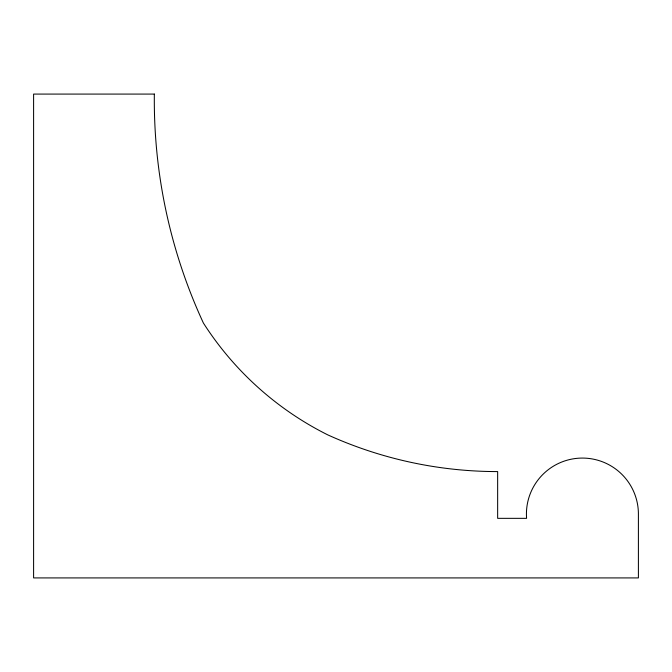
<?xml version="1.0" encoding="UTF-8"?>
<svg xmlns="http://www.w3.org/2000/svg" width="672" height="672" viewBox="0 0 672 672"><rect width="100%" height="100%" fill="white"/><g stroke="black" fill="none" stroke-linecap="round" stroke-linejoin="round"><path stroke-width="1.01" d="M154.342 94.08L33.6 94.08L33.6 577.92L638.4 577.92L638.4 514.878A55.994 55.994 0 0 0 580.684 458.102A55.994 55.994 0 0 0 526.588 518.339L497.65 518.339L497.65 471.584A411.583 411.583 0 0 1 327.785 434.885A314.555 314.555 0 0 1 203.389 323.022A530.888 530.888 0 0 1 154.342 94.08"/></g></svg>
